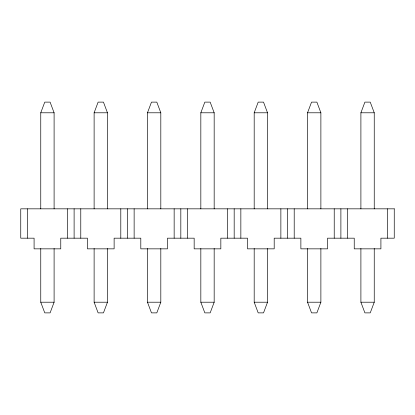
<?xml version="1.0" encoding="UTF-8"?>
<svg xmlns="http://www.w3.org/2000/svg" width="415" height="415" viewBox="0 0 415 415"><rect width="100%" height="100%" fill="white"/><g stroke="black" fill="none" stroke-linecap="round" stroke-linejoin="round"><path stroke-width="0.62" d="M40.758 208.833L40.758 112.792L44.763 102.121L50.096 102.121L54.1 112.792L54.1 208.833M94.117 208.833L94.117 112.792L98.116 102.121L103.454 102.121L107.454 112.792L107.454 208.833M54.1 248.528L54.1 302.208L50.096 312.879L44.763 312.879L40.758 302.208L40.758 248.528M147.475 208.833L147.475 112.792L151.475 102.121L156.813 102.121L160.812 112.792L160.812 208.833M107.454 248.528L107.454 302.208L103.454 312.879L98.116 312.879L94.117 302.208L94.117 248.528M200.829 208.833L200.829 112.792L204.834 102.121L210.166 102.121L214.171 112.792L214.171 208.833M160.812 248.528L160.812 302.208L156.813 312.879L151.475 312.879L147.475 302.208L147.475 248.528M254.188 208.833L254.188 112.792L258.187 102.121L263.525 102.121L267.525 112.792L267.525 208.833M214.171 248.528L214.171 302.208L210.166 312.879L204.834 312.879L200.829 302.208L200.829 248.528M307.546 208.833L307.546 112.792L311.546 102.121L316.884 102.121L320.883 112.792L320.883 208.833M267.525 248.528L267.525 302.208L263.525 312.879L258.187 312.879L254.188 302.208L254.188 248.528M360.9 208.833L360.9 112.792L364.904 102.121L370.237 102.121L374.242 112.792L374.242 208.833M320.883 248.528L320.883 302.208L316.884 312.879L311.546 312.879L307.546 302.208L307.546 248.528M374.242 248.528L374.242 302.208L370.237 312.879L364.904 312.879L360.9 302.208L360.9 248.528M40.758 112.792L54.1 112.792M94.117 112.792L107.454 112.792M147.475 112.792L160.812 112.792M200.829 112.792L214.171 112.792M254.188 112.792L267.525 112.792M307.546 112.792L320.883 112.792M360.9 112.792L374.242 112.792M40.758 302.208L54.1 302.208M94.117 302.208L107.454 302.208M147.475 302.208L160.812 302.208M200.829 302.208L214.171 302.208M254.188 302.208L267.525 302.208M307.546 302.208L320.883 302.208M360.9 302.208L374.242 302.208M387.579 208.833L387.579 238.179M347.563 208.833L347.563 238.179M340.891 208.833L340.891 238.179M334.225 208.833L334.225 238.179M294.204 208.833L294.204 238.179M287.538 208.833L287.538 238.179M280.867 208.833L280.867 238.179M240.85 208.833L240.85 238.179M234.179 208.833L234.179 238.179M227.508 208.833L227.508 238.179M187.492 208.833L187.492 238.179M180.821 208.833L180.821 238.179M174.15 208.833L174.15 238.179M134.133 208.833L134.133 238.179M127.462 208.833L127.462 238.179M120.796 208.833L120.796 238.179M80.775 208.833L80.775 238.179M74.109 208.833L74.109 238.179M67.438 208.833L67.438 238.179M27.421 208.833L27.421 238.179M394.25 208.833L20.75 208.833L20.75 238.179L34.087 238.179L34.087 248.85L60.766 248.85L60.766 238.179L87.446 238.179L87.446 248.85L114.125 248.85L114.125 238.179L140.804 238.179L140.804 248.85L167.484 248.85L167.484 238.179L194.163 238.179L194.163 248.85L220.837 248.85L220.837 238.179L247.516 238.179L247.516 248.85L274.196 248.85L274.196 238.179L300.875 238.179L300.875 248.85L327.554 248.85L327.554 238.179L354.234 238.179L354.234 248.85L380.913 248.85L380.913 238.179L394.25 238.179L394.25 208.833"/></g></svg>
